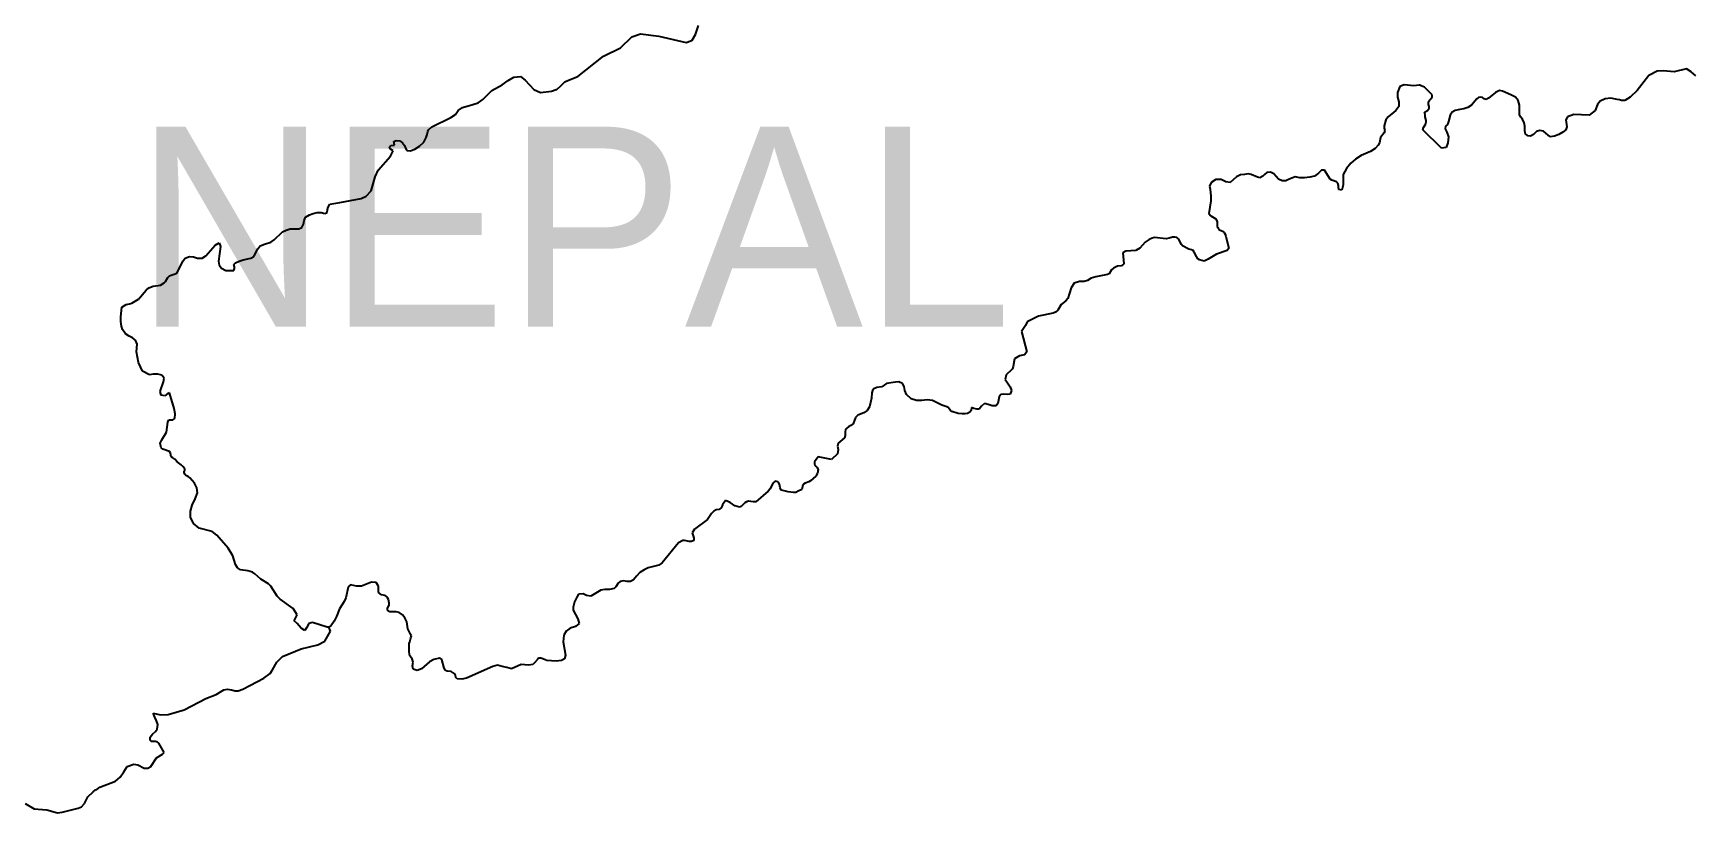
# Model space of a CAD drawing. Header units: metres. Extents: x 0 to 1325, y -1 to 773.
# Drawn here: x 955.57 to 983.9, y 268.66 to 281.97 of the extents above; entities that cross this region are included whole.
import ezdxf
from ezdxf.enums import TextEntityAlignment as Align

# ---------------------------------------------------------------- set-up
doc = ezdxf.new("R2010")
doc.units = ezdxf.units.M

msp = doc.modelspace()

# ---------------------------------------------------------------- linework, layer by layer
at = {"layer": 'SCORE'}
for points in [[(966.87, 281.948), (966.92, 282.098)], [(965.3, 281.578), (965.59, 281.718)], [(965.59, 281.718), (965.78, 281.908)], [(965.78, 281.908), (965.93, 281.958)], [(965.93, 281.958), (966.24, 281.918)], [(966.24, 281.918), (966.71, 281.808)], [(966.71, 281.808), (966.79, 281.838)], [(966.79, 281.838), (966.81, 281.848)], [(966.81, 281.848), (966.87, 281.948)], [(964.86, 281.228), (965.3, 281.578)], [(963.57, 281.088), (963.67, 281.158)], [(963.67, 281.158), (963.77, 281.218)], [(963.77, 281.218), (963.88, 281.228)], [(963.88, 281.228), (963.96, 281.168)], [(963.96, 281.168), (964.11, 281.008)], [(964.57, 281.068), (964.64, 281.138)], [(964.64, 281.138), (964.7, 281.168)], [(964.7, 281.168), (964.86, 281.228)], [(983.14, 281.248), (982.94, 280.988)], [(983.28, 281.318), (983.14, 281.248)], [(983.38, 281.328), (983.28, 281.318)], [(983.57, 281.308), (983.38, 281.328)], [(983.78, 281.358), (983.57, 281.308)], [(983.86, 281.308), (983.78, 281.358)], [(983.94, 281.238), (983.86, 281.308)], [(963.24, 280.838), (963.39, 280.988)], [(963.39, 280.988), (963.57, 281.088)], [(964.11, 281.008), (964.22, 280.958)], [(964.22, 280.958), (964.41, 280.978)], [(964.41, 280.978), (964.49, 281.008)], [(964.49, 281.008), (964.5, 281.008)], [(964.5, 281.008), (964.57, 281.068)], [(978.89, 281.058), (978.85, 280.958)], [(978.85, 280.958), (978.85, 280.878)], [(978.85, 280.878), (978.87, 280.798)], [(978.96, 281.088), (978.89, 281.058)], [(979.13, 281.068), (978.96, 281.088)], [(979.22, 281.078), (979.13, 281.068)], [(979.23, 281.078), (979.22, 281.078)], [(979.25, 281.068), (979.23, 281.078)], [(979.31, 281.048), (979.25, 281.068)], [(979.42, 280.938), (979.31, 281.048)], [(979.44, 280.918), (979.42, 280.938)], [(979.42, 280.848), (979.44, 280.878)], [(979.44, 280.878), (979.44, 280.918)], [(980.23, 280.868), (980.2, 280.848)], [(980.27, 280.878), (980.23, 280.868)], [(980.3, 280.868), (980.27, 280.878)], [(980.33, 280.848), (980.3, 280.868)], [(980.4, 280.858), (980.36, 280.838)], [(980.52, 280.958), (980.4, 280.858)], [(980.59, 280.988), (980.52, 280.958)], [(980.64, 280.978), (980.59, 280.988)], [(980.78, 280.918), (980.64, 280.978)], [(980.86, 280.878), (980.78, 280.918)], [(980.91, 280.818), (980.86, 280.878)], [(982.49, 280.858), (982.39, 280.848)], [(982.6, 280.838), (982.49, 280.858)], [(982.82, 280.878), (982.73, 280.818)], [(982.94, 280.988), (982.82, 280.878)], [(962.69, 280.528), (962.77, 280.578)], [(962.77, 280.578), (962.82, 280.648)], [(962.82, 280.648), (962.89, 280.698)], [(962.89, 280.698), (963.07, 280.748)], [(963.07, 280.748), (963.16, 280.778)], [(963.16, 280.778), (963.24, 280.838)], [(978.82, 280.648), (978.69, 280.538)], [(978.87, 280.718), (978.82, 280.648)], [(978.87, 280.798), (978.87, 280.718)], [(979.31, 280.598), (979.32, 280.628)], [(979.32, 280.578), (979.31, 280.598)], [(979.32, 280.628), (979.36, 280.648)], [(979.32, 280.538), (979.32, 280.578)], [(979.36, 280.648), (979.39, 280.688)], [(979.38, 280.798), (979.4, 280.828)], [(979.38, 280.748), (979.38, 280.798)], [(979.39, 280.718), (979.38, 280.748)], [(979.39, 280.688), (979.39, 280.718)], [(979.4, 280.828), (979.42, 280.848)], [(979.75, 280.568), (979.72, 280.458)], [(979.78, 280.618), (979.75, 280.568)], [(979.83, 280.648), (979.78, 280.618)], [(979.91, 280.668), (979.83, 280.648)], [(979.98, 280.678), (979.91, 280.668)], [(980.05, 280.698), (979.98, 280.678)], [(980.11, 280.738), (980.05, 280.698)], [(980.2, 280.848), (980.11, 280.738)], [(980.36, 280.838), (980.33, 280.848)], [(980.93, 280.738), (980.91, 280.818)], [(980.93, 280.648), (980.93, 280.738)], [(980.93, 280.578), (980.93, 280.648)], [(980.95, 280.538), (980.93, 280.578)], [(981.86, 280.578), (981.75, 280.538)], [(982.12, 280.568), (981.86, 280.578)], [(982.22, 280.648), (982.12, 280.568)], [(982.26, 280.748), (982.22, 280.648)], [(982.31, 280.808), (982.26, 280.748)], [(982.39, 280.848), (982.31, 280.808)], [(982.64, 280.828), (982.6, 280.838)], [(982.67, 280.818), (982.64, 280.828)], [(982.73, 280.818), (982.67, 280.818)], [(962.29, 280.238), (962.3, 280.288)], [(962.3, 280.288), (962.31, 280.318)], [(962.31, 280.318), (962.37, 280.368)], [(962.37, 280.368), (962.69, 280.528)], [(978.65, 280.488), (978.62, 280.388)], [(978.62, 280.388), (978.62, 280.348)], [(978.62, 280.348), (978.63, 280.308)], [(978.63, 280.308), (978.62, 280.268)], [(978.69, 280.538), (978.65, 280.488)], [(979.28, 280.318), (979.29, 280.358)], [(979.6, 280.008), (979.28, 280.318)], [(979.29, 280.358), (979.33, 280.418)], [(979.34, 280.478), (979.32, 280.538)], [(979.33, 280.418), (979.34, 280.458)], [(979.34, 280.458), (979.34, 280.478)], [(979.67, 280.378), (979.66, 280.338)], [(979.66, 280.338), (979.69, 280.278)], [(979.7, 280.408), (979.67, 280.378)], [(979.72, 280.458), (979.7, 280.408)], [(980.98, 280.498), (980.95, 280.538)], [(981.01, 280.438), (980.98, 280.498)], [(981.02, 280.378), (981.01, 280.438)], [(981.02, 280.318), (981.02, 280.378)], [(981.03, 280.258), (981.02, 280.318)], [(981.22, 280.288), (981.17, 280.238)], [(981.28, 280.308), (981.22, 280.288)], [(981.34, 280.298), (981.28, 280.308)], [(981.42, 280.228), (981.34, 280.298)], [(981.72, 280.318), (981.67, 280.278)], [(981.75, 280.538), (981.72, 280.488)], [(981.72, 280.488), (981.74, 280.368)], [(981.74, 280.368), (981.72, 280.318)], [(961.64, 280.018), (961.67, 280.048)], [(961.66, 279.988), (961.64, 280.018)], [(961.67, 280.048), (961.73, 280.058)], [(961.72, 280.118), (961.76, 280.138)], [(961.73, 280.058), (961.72, 280.118)], [(961.76, 280.138), (961.82, 280.128)], [(961.82, 280.128), (961.87, 280.098)], [(961.87, 280.098), (961.9, 280.048)], [(961.9, 280.048), (961.92, 280.008)], [(961.92, 280.008), (961.94, 279.968)], [(962.08, 279.988), (962.16, 280.038)], [(962.16, 280.038), (962.23, 280.108)], [(962.23, 280.108), (962.27, 280.188)], [(962.27, 280.188), (962.29, 280.238)], [(978.52, 280.058), (978.47, 279.998)], [(978.54, 280.098), (978.52, 280.058)], [(978.56, 280.188), (978.54, 280.098)], [(978.62, 280.268), (978.56, 280.188)], [(979.68, 280.018), (979.6, 280.008)], [(979.71, 280.098), (979.68, 280.018)], [(979.69, 280.278), (979.72, 280.198)], [(979.72, 280.198), (979.71, 280.098)], [(981.07, 280.218), (981.03, 280.258)], [(981.12, 280.208), (981.07, 280.218)], [(981.17, 280.238), (981.12, 280.208)], [(981.46, 280.198), (981.42, 280.228)], [(981.53, 280.208), (981.46, 280.198)], [(981.6, 280.238), (981.53, 280.208)], [(981.67, 280.278), (981.6, 280.238)], [(961.45, 279.628), (961.66, 279.868)], [(961.71, 279.958), (961.66, 279.988)], [(961.66, 279.868), (961.71, 279.958)], [(961.94, 279.968), (962, 279.958)], [(962, 279.958), (962.08, 279.988)], [(978.05, 279.748), (977.98, 279.658)], [(978.13, 279.818), (978.05, 279.748)], [(978.23, 279.878), (978.13, 279.818)], [(978.39, 279.948), (978.23, 279.878)], [(978.47, 279.998), (978.39, 279.948)], [(961.33, 279.278), (961.4, 279.518)], [(961.4, 279.518), (961.45, 279.628)], [(975.75, 279.468), (975.67, 279.418)], [(975.84, 279.468), (975.75, 279.468)], [(975.92, 279.428), (975.84, 279.468)], [(976.1, 279.518), (975.99, 279.418)], [(976.17, 279.548), (976.1, 279.518)], [(976.24, 279.558), (976.17, 279.548)], [(976.3, 279.568), (976.24, 279.558)], [(976.35, 279.558), (976.3, 279.568)], [(976.46, 279.508), (976.35, 279.558)], [(976.5, 279.498), (976.46, 279.508)], [(976.55, 279.528), (976.5, 279.498)], [(976.58, 279.558), (976.55, 279.528)], [(976.62, 279.588), (976.58, 279.558)], [(976.68, 279.598), (976.62, 279.588)], [(976.74, 279.568), (976.68, 279.598)], [(976.82, 279.478), (976.74, 279.568)], [(976.88, 279.448), (976.82, 279.478)], [(976.94, 279.448), (976.88, 279.448)], [(976.99, 279.468), (976.94, 279.448)], [(977.1, 279.518), (976.99, 279.468)], [(977.18, 279.498), (977.1, 279.518)], [(977.26, 279.498), (977.18, 279.498)], [(977.35, 279.508), (977.26, 279.498)], [(977.43, 279.528), (977.35, 279.508)], [(977.5, 279.578), (977.43, 279.528)], [(977.55, 279.628), (977.5, 279.578)], [(977.6, 279.628), (977.55, 279.628)], [(977.7, 279.478), (977.6, 279.628)], [(977.73, 279.458), (977.7, 279.478)], [(977.81, 279.428), (977.73, 279.458)], [(977.98, 279.658), (977.92, 279.558)], [(977.92, 279.558), (977.92, 279.378)], [(961.16, 279.148), (961.25, 279.188)], [(961.25, 279.188), (961.33, 279.278)], [(975.67, 279.418), (975.64, 279.358)], [(975.64, 279.358), (975.65, 279.308)], [(975.65, 279.308), (975.66, 279.188)], [(975.66, 279.188), (975.66, 279.108)], [(975.99, 279.418), (975.92, 279.428)], [(977.83, 279.408), (977.81, 279.428)], [(977.84, 279.368), (977.83, 279.408)], [(977.84, 279.338), (977.84, 279.368)], [(977.85, 279.298), (977.84, 279.338)], [(977.9, 279.288), (977.85, 279.298)], [(977.92, 279.378), (977.9, 279.288)], [(960.21, 278.828), (960.28, 278.868)], [(960.28, 278.868), (960.34, 278.888)], [(960.34, 278.888), (960.41, 278.908)], [(960.41, 278.908), (960.48, 278.908)], [(960.48, 278.908), (960.54, 278.888)], [(960.54, 278.888), (960.58, 278.908)], [(960.58, 278.908), (960.59, 278.958)], [(960.59, 278.958), (960.6, 278.998)], [(960.6, 278.998), (960.63, 279.048)], [(960.63, 279.048), (960.8, 279.078)], [(960.8, 279.078), (961.16, 279.148)], [(975.66, 279.108), (975.63, 278.888)], [(975.63, 278.888), (975.66, 278.848)], [(959.82, 278.578), (959.88, 278.608)], [(959.88, 278.608), (959.95, 278.628)], [(959.95, 278.628), (960.1, 278.628)], [(960.1, 278.628), (960.15, 278.648)], [(960.15, 278.648), (960.18, 278.708)], [(960.18, 278.708), (960.19, 278.768)], [(960.19, 278.768), (960.21, 278.828)], [(975.66, 278.848), (975.75, 278.798)], [(975.75, 278.798), (975.77, 278.748)], [(975.77, 278.748), (975.77, 278.668)], [(975.77, 278.668), (975.78, 278.648)], [(975.78, 278.648), (975.8, 278.618)], [(975.8, 278.618), (975.86, 278.588)], [(975.86, 278.588), (975.89, 278.568)], [(958.51, 278.168), (958.67, 278.348)], [(958.67, 278.348), (958.74, 278.388)], [(958.76, 278.328), (958.73, 278.078)], [(958.74, 278.388), (958.76, 278.328)], [(959.4, 278.288), (959.44, 278.338)], [(959.44, 278.338), (959.51, 278.368)], [(959.51, 278.368), (959.62, 278.398)], [(959.62, 278.398), (959.68, 278.438)], [(959.68, 278.438), (959.82, 278.578)], [(974.54, 278.398), (974.45, 278.298)], [(974.61, 278.448), (974.54, 278.398)], [(974.66, 278.468), (974.61, 278.448)], [(974.7, 278.478), (974.66, 278.468)], [(974.9, 278.458), (974.7, 278.478)], [(974.95, 278.468), (974.9, 278.458)], [(975.01, 278.488), (974.95, 278.468)], [(975.05, 278.488), (975.01, 278.488)], [(975.08, 278.478), (975.05, 278.488)], [(975.11, 278.458), (975.08, 278.478)], [(975.16, 278.358), (975.11, 278.458)], [(975.18, 278.338), (975.16, 278.358)], [(975.29, 278.278), (975.18, 278.338)], [(975.89, 278.568), (975.91, 278.538)], [(975.91, 278.538), (975.92, 278.498)], [(975.92, 278.498), (975.97, 278.298)], [(958.02, 277.878), (958.12, 278.078)], [(958.12, 278.078), (958.16, 278.128)], [(958.16, 278.128), (958.23, 278.158)], [(958.23, 278.158), (958.3, 278.148)], [(958.3, 278.148), (958.37, 278.128)], [(958.37, 278.128), (958.45, 278.128)], [(958.45, 278.128), (958.51, 278.168)], [(958.73, 278.078), (958.74, 278.008)], [(958.99, 278.018), (959.02, 278.048)], [(959, 277.978), (958.99, 278.018)], [(959.02, 278.048), (959.08, 278.078)], [(959.08, 278.078), (959.15, 278.098)], [(959.15, 278.098), (959.28, 278.128)], [(959.28, 278.128), (959.33, 278.158)], [(959.33, 278.158), (959.4, 278.288)], [(974.18, 278.028), (974.14, 277.998)], [(974.21, 278.248), (974.16, 278.218)], [(974.16, 278.218), (974.18, 278.028)], [(974.38, 278.258), (974.21, 278.248)], [(974.45, 278.298), (974.38, 278.258)], [(975.33, 278.268), (975.29, 278.278)], [(975.36, 278.258), (975.33, 278.268)], [(975.38, 278.228), (975.36, 278.258)], [(975.42, 278.158), (975.38, 278.228)], [(975.44, 278.118), (975.42, 278.158)], [(975.47, 278.098), (975.44, 278.118)], [(975.55, 278.078), (975.47, 278.098)], [(975.62, 278.108), (975.55, 278.078)], [(975.76, 278.198), (975.62, 278.108)], [(975.94, 278.258), (975.76, 278.198)], [(975.97, 278.298), (975.94, 278.258)], [(957.82, 277.728), (957.86, 277.798)], [(957.86, 277.798), (957.89, 277.828)], [(957.89, 277.828), (957.92, 277.838)], [(957.92, 277.838), (957.99, 277.858)], [(957.99, 277.858), (958.02, 277.878)], [(958.74, 278.008), (958.78, 277.958)], [(958.78, 277.958), (958.85, 277.918)], [(958.85, 277.918), (958.91, 277.918)], [(958.91, 277.918), (958.99, 277.918)], [(958.99, 277.918), (959, 277.948)], [(959, 277.948), (959, 277.978)], [(973.56, 277.748), (973.5, 277.728)], [(973.62, 277.788), (973.56, 277.748)], [(973.7, 277.808), (973.62, 277.788)], [(973.9, 277.848), (973.7, 277.808)], [(973.93, 277.858), (973.9, 277.848)], [(973.97, 277.928), (973.93, 277.858)], [(974, 277.958), (973.97, 277.928)], [(974.07, 277.988), (974, 277.958)], [(974.14, 277.998), (974.07, 277.988)], [(957.36, 277.428), (957.49, 277.578)], [(957.49, 277.578), (957.54, 277.618)], [(957.54, 277.618), (957.61, 277.648)], [(957.61, 277.648), (957.74, 277.668)], [(957.74, 277.668), (957.8, 277.708)], [(957.8, 277.708), (957.82, 277.728)], [(973.28, 277.618), (973.22, 277.438)], [(973.33, 277.698), (973.28, 277.618)], [(973.42, 277.728), (973.33, 277.698)], [(973.5, 277.728), (973.42, 277.728)], [(957.06, 277.128), (957.08, 277.288)], [(957.08, 277.288), (957.15, 277.338)], [(957.15, 277.338), (957.21, 277.348)], [(957.21, 277.348), (957.25, 277.358)], [(957.25, 277.358), (957.36, 277.428)], [(972.97, 277.188), (972.72, 277.138)], [(973.01, 277.208), (972.97, 277.188)], [(973.05, 277.238), (973.01, 277.208)], [(973.11, 277.338), (973.05, 277.238)], [(973.19, 277.398), (973.11, 277.338)], [(973.22, 277.438), (973.19, 277.398)], [(957.06, 277.048), (957.06, 277.128)], [(957.07, 276.968), (957.06, 277.048)], [(957.09, 276.908), (957.07, 276.968)], [(957.14, 276.838), (957.09, 276.908)], [(972.5, 276.978), (972.43, 276.878)], [(972.53, 277.038), (972.5, 276.978)], [(972.72, 277.138), (972.53, 277.038)], [(957.2, 276.798), (957.14, 276.838)], [(957.26, 276.768), (957.2, 276.798)], [(957.31, 276.728), (957.26, 276.768)], [(957.34, 276.658), (957.31, 276.728)], [(957.33, 276.528), (957.34, 276.658)], [(972.43, 276.878), (972.52, 276.528)], [(957.36, 276.348), (957.33, 276.528)], [(957.43, 276.198), (957.36, 276.348)], [(972.31, 276.408), (972.29, 276.278)], [(972.4, 276.458), (972.31, 276.408)], [(972.48, 276.478), (972.4, 276.458)], [(972.52, 276.528), (972.48, 276.478)], [(957.55, 276.138), (957.43, 276.198)], [(957.61, 276.148), (957.55, 276.138)], [(957.69, 276.148), (957.61, 276.148)], [(957.76, 276.128), (957.69, 276.148)], [(957.8, 276.078), (957.76, 276.128)], [(957.79, 276.018), (957.8, 276.078)], [(972.17, 276.138), (972.15, 276.058)], [(972.15, 276.058), (972.19, 275.998)], [(972.26, 276.218), (972.17, 276.138)], [(972.28, 276.238), (972.26, 276.218)], [(972.29, 276.278), (972.28, 276.238)], [(957.73, 275.848), (957.79, 276.018)], [(957.75, 275.788), (957.73, 275.848)], [(957.81, 275.778), (957.75, 275.788)], [(957.86, 275.818), (957.81, 275.778)], [(957.89, 275.828), (957.86, 275.818)], [(957.97, 275.558), (957.89, 275.828)], [(969.88, 275.828), (969.87, 275.738)], [(969.89, 275.868), (969.88, 275.828)], [(969.91, 275.898), (969.89, 275.868)], [(969.96, 275.918), (969.91, 275.898)], [(970.05, 275.928), (969.96, 275.918)], [(970.09, 275.958), (970.05, 275.928)], [(970.13, 275.988), (970.09, 275.958)], [(970.28, 276.008), (970.13, 275.988)], [(970.34, 276.018), (970.28, 276.008)], [(970.4, 275.988), (970.34, 276.018)], [(970.43, 275.938), (970.4, 275.988)], [(970.44, 275.868), (970.43, 275.938)], [(970.47, 275.798), (970.44, 275.868)], [(970.55, 275.728), (970.47, 275.798)], [(972.05, 275.758), (972.03, 275.648)], [(972.08, 275.798), (972.05, 275.758)], [(972.13, 275.808), (972.08, 275.798)], [(972.19, 275.798), (972.13, 275.808)], [(972.19, 275.998), (972.24, 275.928)], [(972.24, 275.808), (972.19, 275.798)], [(972.24, 275.928), (972.26, 275.868)], [(972.26, 275.868), (972.24, 275.808)], [(957.99, 275.468), (957.97, 275.558)], [(957.98, 275.388), (957.99, 275.468)], [(969.74, 275.488), (969.64, 275.448)], [(969.8, 275.528), (969.74, 275.488)], [(969.84, 275.588), (969.8, 275.528)], [(969.87, 275.738), (969.84, 275.588)], [(970.64, 275.698), (970.55, 275.728)], [(970.73, 275.698), (970.64, 275.698)], [(970.82, 275.708), (970.73, 275.698)], [(970.91, 275.698), (970.82, 275.708)], [(971.07, 275.618), (970.91, 275.698)], [(971.16, 275.588), (971.07, 275.618)], [(971.18, 275.578), (971.16, 275.588)], [(971.22, 275.528), (971.18, 275.578)], [(971.24, 275.508), (971.22, 275.528)], [(971.35, 275.478), (971.24, 275.508)], [(971.42, 275.468), (971.35, 275.478)], [(971.47, 275.468), (971.42, 275.468)], [(971.51, 275.478), (971.47, 275.468)], [(971.55, 275.498), (971.51, 275.478)], [(971.57, 275.528), (971.55, 275.498)], [(971.58, 275.578), (971.57, 275.528)], [(971.62, 275.558), (971.58, 275.578)], [(971.67, 275.548), (971.62, 275.558)], [(971.71, 275.548), (971.67, 275.548)], [(971.75, 275.598), (971.71, 275.548)], [(971.8, 275.648), (971.75, 275.598)], [(971.86, 275.628), (971.8, 275.648)], [(971.93, 275.608), (971.86, 275.628)], [(972, 275.608), (971.93, 275.608)], [(972.03, 275.648), (972, 275.608)], [(957.84, 275.158), (957.86, 275.328)], [(957.86, 275.328), (957.88, 275.368)], [(957.88, 275.368), (957.91, 275.368)], [(957.91, 275.368), (957.95, 275.368)], [(957.95, 275.368), (957.98, 275.388)], [(969.43, 275.208), (969.42, 275.148)], [(969.48, 275.248), (969.43, 275.208)], [(969.52, 275.268), (969.48, 275.248)], [(969.56, 275.298), (969.52, 275.268)], [(969.6, 275.408), (969.56, 275.298)], [(969.64, 275.448), (969.6, 275.408)], [(957.73, 274.968), (957.76, 275.028)], [(957.75, 274.888), (957.73, 274.968)], [(957.76, 275.028), (957.84, 275.158)], [(969.3, 274.968), (969.29, 274.918)], [(969.29, 274.918), (969.3, 274.858)], [(969.41, 275.058), (969.3, 274.968)], [(969.42, 275.098), (969.41, 275.058)], [(969.42, 275.148), (969.42, 275.098)], [(957.78, 274.868), (957.75, 274.888)], [(957.89, 274.828), (957.78, 274.868)], [(957.91, 274.798), (957.89, 274.828)], [(957.92, 274.738), (957.91, 274.798)], [(957.95, 274.718), (957.92, 274.738)], [(957.98, 274.698), (957.95, 274.718)], [(958.02, 274.648), (957.98, 274.698)], [(958.09, 274.598), (958.02, 274.648)], [(968.96, 274.738), (968.9, 274.648)], [(968.9, 274.648), (968.9, 274.608)], [(969.19, 274.688), (968.96, 274.738)], [(969.29, 274.788), (969.19, 274.688)], [(969.3, 274.858), (969.29, 274.788)], [(958.12, 274.568), (958.09, 274.598)], [(958.15, 274.528), (958.12, 274.568)], [(958.14, 274.488), (958.15, 274.508)], [(958.14, 274.468), (958.14, 274.488)], [(958.15, 274.438), (958.14, 274.468)], [(958.15, 274.508), (958.15, 274.528)], [(958.17, 274.418), (958.15, 274.438)], [(958.21, 274.398), (958.17, 274.418)], [(958.24, 274.378), (958.21, 274.398)], [(958.32, 274.288), (958.24, 274.378)], [(968.92, 274.408), (968.83, 274.328)], [(968.9, 274.608), (968.92, 274.578)], [(968.92, 274.578), (968.94, 274.558)], [(968.95, 274.458), (968.92, 274.408)], [(968.94, 274.558), (968.96, 274.518)], [(968.96, 274.518), (968.95, 274.458)], [(958.36, 274.208), (958.32, 274.288)], [(958.33, 274.018), (958.37, 274.118)], [(958.37, 274.118), (958.36, 274.208)], [(968.11, 274.148), (967.9, 273.968)], [(968.14, 274.188), (968.11, 274.148)], [(968.19, 274.288), (968.14, 274.188)], [(968.23, 274.318), (968.19, 274.288)], [(968.28, 274.308), (968.23, 274.318)], [(968.3, 274.268), (968.28, 274.308)], [(968.31, 274.208), (968.3, 274.268)], [(968.33, 274.168), (968.31, 274.208)], [(968.36, 274.158), (968.33, 274.168)], [(968.45, 274.138), (968.36, 274.158)], [(968.54, 274.128), (968.45, 274.138)], [(968.58, 274.128), (968.54, 274.128)], [(968.62, 274.148), (968.58, 274.128)], [(968.68, 274.178), (968.62, 274.148)], [(968.69, 274.198), (968.68, 274.178)], [(968.7, 274.258), (968.69, 274.198)], [(968.71, 274.268), (968.7, 274.258)], [(968.74, 274.288), (968.71, 274.268)], [(968.8, 274.308), (968.74, 274.288)], [(968.83, 274.328), (968.8, 274.308)], [(958.25, 273.808), (958.28, 273.908)], [(958.25, 273.708), (958.25, 273.808)], [(958.28, 273.908), (958.33, 274.018)], [(967.14, 273.768), (967.07, 273.668)], [(967.18, 273.808), (967.14, 273.768)], [(967.22, 273.828), (967.18, 273.808)], [(967.27, 273.838), (967.22, 273.828)], [(967.31, 273.868), (967.27, 273.838)], [(967.33, 273.918), (967.31, 273.868)], [(967.38, 273.988), (967.33, 273.918)], [(967.46, 273.958), (967.38, 273.988)], [(967.54, 273.898), (967.46, 273.958)], [(967.62, 273.878), (967.54, 273.898)], [(967.65, 273.888), (967.62, 273.878)], [(967.71, 273.948), (967.65, 273.888)], [(967.74, 273.968), (967.71, 273.948)], [(967.77, 273.978), (967.74, 273.968)], [(967.85, 273.968), (967.77, 273.978)], [(967.9, 273.968), (967.85, 273.968)], [(958.3, 273.598), (958.25, 273.708)], [(958.4, 273.518), (958.3, 273.598)], [(958.62, 273.458), (958.4, 273.518)], [(966.85, 273.498), (966.81, 273.438)], [(967.07, 273.668), (966.85, 273.498)], [(958.7, 273.398), (958.62, 273.458)], [(958.89, 273.178), (958.7, 273.398)], [(966.58, 273.268), (966.3, 272.928)], [(966.65, 273.308), (966.58, 273.268)], [(966.68, 273.308), (966.65, 273.308)], [(966.76, 273.288), (966.68, 273.308)], [(966.8, 273.288), (966.76, 273.288)], [(966.84, 273.308), (966.8, 273.288)], [(966.81, 273.438), (966.83, 273.388)], [(966.83, 273.388), (966.84, 273.348)], [(966.84, 273.348), (966.84, 273.308)], [(958.97, 273.048), (958.89, 273.178)], [(959.02, 272.898), (958.97, 273.048)], [(966.3, 272.928), (966.24, 272.888)], [(959.05, 272.838), (959.02, 272.898)], [(959.1, 272.808), (959.05, 272.838)], [(959.23, 272.788), (959.1, 272.808)], [(959.31, 272.768), (959.23, 272.788)], [(959.35, 272.738), (959.31, 272.768)], [(959.45, 272.648), (959.35, 272.738)], [(959.58, 272.568), (959.45, 272.648)], [(965.81, 272.638), (965.76, 272.608)], [(965.86, 272.698), (965.81, 272.638)], [(965.92, 272.758), (965.86, 272.698)], [(965.99, 272.808), (965.92, 272.758)], [(966.06, 272.838), (965.99, 272.808)], [(966.24, 272.888), (966.06, 272.838)], [(959.62, 272.528), (959.58, 272.568)], [(959.73, 272.358), (959.62, 272.528)], [(959.78, 272.308), (959.73, 272.358)], [(960.94, 272.508), (960.9, 272.328)], [(960.98, 272.548), (960.94, 272.518)], [(960.94, 272.518), (960.94, 272.508)], [(961.08, 272.528), (960.98, 272.548)], [(961.17, 272.528), (961.08, 272.528)], [(961.34, 272.598), (961.17, 272.528)], [(961.42, 272.588), (961.34, 272.598)], [(961.46, 272.528), (961.42, 272.588)], [(961.46, 272.418), (961.46, 272.528)], [(961.51, 272.378), (961.46, 272.418)], [(961.57, 272.368), (961.51, 272.378)], [(961.61, 272.338), (961.57, 272.368)], [(964.87, 272.388), (964.84, 272.338)], [(964.95, 272.398), (964.87, 272.388)], [(965.01, 272.368), (964.95, 272.398)], [(965.08, 272.358), (965.01, 272.368)], [(965.25, 272.458), (965.08, 272.358)], [(965.32, 272.468), (965.25, 272.458)], [(965.4, 272.468), (965.32, 272.468)], [(965.48, 272.488), (965.4, 272.468)], [(965.51, 272.518), (965.48, 272.488)], [(965.55, 272.578), (965.51, 272.518)], [(965.58, 272.608), (965.55, 272.578)], [(965.64, 272.618), (965.58, 272.608)], [(965.7, 272.608), (965.64, 272.618)], [(965.76, 272.608), (965.7, 272.608)], [(960, 272.148), (959.78, 272.308)], [(960.07, 272.038), (960, 272.148)], [(960.79, 272.138), (960.74, 272.008)], [(960.87, 272.268), (960.79, 272.138)], [(960.9, 272.328), (960.87, 272.268)], [(961.61, 272.328), (961.61, 272.338)], [(961.63, 272.298), (961.61, 272.328)], [(961.61, 272.148), (961.64, 272.208)], [(961.61, 272.118), (961.61, 272.148)], [(961.65, 272.088), (961.61, 272.118)], [(961.64, 272.238), (961.63, 272.298)], [(961.64, 272.208), (961.64, 272.238)], [(961.7, 272.088), (961.65, 272.088)], [(961.76, 272.088), (961.7, 272.088)], [(961.81, 272.078), (961.76, 272.088)], [(961.87, 272.038), (961.81, 272.078)], [(964.8, 272.258), (964.78, 272.168)], [(964.78, 272.168), (964.78, 272.118)], [(964.78, 272.118), (964.86, 271.968)], [(964.84, 272.338), (964.8, 272.258)], [(960.02, 271.938), (960.07, 272.038)], [(960.07, 271.888), (960.02, 271.938)], [(960.14, 271.808), (960.07, 271.888)], [(960.2, 271.768), (960.14, 271.808)], [(960.23, 271.818), (960.2, 271.768)], [(960.27, 271.888), (960.23, 271.818)], [(960.33, 271.908), (960.27, 271.888)], [(960.58, 271.828), (960.33, 271.908)], [(960.61, 271.828), (960.58, 271.828)], [(960.65, 271.858), (960.61, 271.828)], [(960.64, 271.758), (960.61, 271.828)], [(960.7, 271.928), (960.65, 271.858)], [(960.74, 272.008), (960.7, 271.928)], [(961.91, 271.988), (961.87, 272.038)], [(961.94, 271.918), (961.91, 271.988)], [(961.96, 271.798), (961.94, 271.918)], [(962, 271.718), (961.96, 271.798)], [(964.73, 271.808), (964.66, 271.758)], [(964.82, 271.838), (964.73, 271.808)], [(964.88, 271.888), (964.82, 271.838)], [(964.86, 271.968), (964.88, 271.888)], [(960.14, 271.458), (960.42, 271.528)], [(960.42, 271.528), (960.54, 271.588)], [(960.54, 271.588), (960.61, 271.708)], [(960.61, 271.708), (960.64, 271.758)], [(961.98, 271.548), (961.99, 271.578)], [(961.98, 271.408), (961.98, 271.548)], [(961.99, 271.578), (962.01, 271.648)], [(962.02, 271.678), (962, 271.718)], [(962.01, 271.648), (962.02, 271.678)], [(964.62, 271.688), (964.61, 271.578)], [(964.61, 271.578), (964.65, 271.348)], [(964.66, 271.758), (964.62, 271.688)], [(959.65, 271.098), (959.72, 271.228)], [(959.72, 271.228), (959.77, 271.278)], [(959.77, 271.278), (959.82, 271.328)], [(959.82, 271.328), (960.14, 271.458)], [(961.99, 271.338), (961.98, 271.408)], [(962.03, 271.288), (961.99, 271.338)], [(962.05, 271.228), (962.03, 271.288)], [(962.04, 271.168), (962.05, 271.228)], [(962.33, 271.238), (962.19, 271.118)], [(962.4, 271.278), (962.33, 271.238)], [(962.5, 271.298), (962.4, 271.278)], [(962.54, 271.278), (962.5, 271.298)], [(962.58, 271.128), (962.54, 271.278)], [(964.12, 271.218), (964.09, 271.188)], [(964.17, 271.278), (964.12, 271.218)], [(964.19, 271.298), (964.17, 271.278)], [(964.23, 271.298), (964.19, 271.298)], [(964.26, 271.288), (964.23, 271.298)], [(964.3, 271.268), (964.26, 271.288)], [(964.33, 271.258), (964.3, 271.268)], [(964.49, 271.248), (964.33, 271.258)], [(964.58, 271.258), (964.49, 271.248)], [(964.63, 271.288), (964.58, 271.258)], [(964.65, 271.348), (964.63, 271.288)], [(959.14, 270.768), (959.5, 270.958)], [(959.5, 270.958), (959.61, 271.038)], [(959.61, 271.038), (959.65, 271.098)], [(962.05, 271.108), (962.04, 271.168)], [(962.12, 271.088), (962.05, 271.108)], [(962.19, 271.118), (962.12, 271.088)], [(962.6, 271.088), (962.58, 271.128)], [(962.63, 271.078), (962.6, 271.088)], [(962.7, 271.068), (962.63, 271.078)], [(962.75, 271.038), (962.7, 271.068)], [(962.77, 271.008), (962.75, 271.038)], [(962.78, 270.968), (962.77, 271.008)], [(962.8, 270.948), (962.78, 270.968)], [(962.88, 270.938), (962.8, 270.948)], [(962.96, 270.958), (962.88, 270.938)], [(963.41, 271.158), (962.96, 270.958)], [(963.49, 271.178), (963.41, 271.158)], [(963.57, 271.158), (963.49, 271.178)], [(963.65, 271.138), (963.57, 271.158)], [(963.73, 271.118), (963.65, 271.138)], [(963.89, 271.188), (963.73, 271.118)], [(964.02, 271.178), (963.89, 271.188)], [(964.09, 271.188), (964.02, 271.178)], [(958.51, 270.608), (958.69, 270.678)], [(958.69, 270.678), (958.82, 270.758)], [(958.82, 270.758), (958.88, 270.768)], [(958.88, 270.768), (958.95, 270.758)], [(958.95, 270.758), (959.01, 270.738)], [(959.01, 270.738), (959.06, 270.738)], [(959.06, 270.738), (959.14, 270.768)], [(957.87, 270.338), (958.14, 270.418)], [(958.14, 270.418), (958.51, 270.608)], [(957.64, 270.288), (957.61, 270.358)], [(957.61, 270.358), (957.74, 270.328)], [(957.67, 270.228), (957.64, 270.288)], [(957.65, 270.048), (957.68, 270.088)], [(957.69, 270.168), (957.67, 270.228)], [(957.68, 270.088), (957.69, 270.168)], [(957.74, 270.328), (957.87, 270.338)], [(957.56, 269.948), (957.6, 269.998)], [(957.56, 269.898), (957.56, 269.948)], [(957.58, 269.878), (957.56, 269.898)], [(957.61, 269.878), (957.58, 269.878)], [(957.6, 269.998), (957.65, 270.048)], [(957.65, 269.878), (957.61, 269.878)], [(957.68, 269.868), (957.65, 269.878)], [(957.71, 269.848), (957.68, 269.868)], [(957.8, 269.688), (957.71, 269.848)], [(957.57, 269.448), (957.67, 269.598)], [(957.67, 269.598), (957.77, 269.658)], [(957.77, 269.658), (957.8, 269.688)], [(956.97, 269.198), (957.05, 269.268)], [(957.05, 269.268), (957.11, 269.358)], [(957.11, 269.358), (957.17, 269.448)], [(957.17, 269.448), (957.28, 269.488)], [(957.28, 269.488), (957.35, 269.478)], [(957.35, 269.478), (957.46, 269.418)], [(957.46, 269.418), (957.52, 269.418)], [(957.52, 269.418), (957.57, 269.448)], [(956.5, 268.928), (956.59, 269.018)], [(956.59, 269.018), (956.63, 269.048)], [(956.63, 269.048), (956.65, 269.058)], [(956.65, 269.058), (956.7, 269.098)], [(956.7, 269.098), (956.97, 269.198)], [(955.43, 268.818), (955.58, 268.728)], [(955.58, 268.728), (955.65, 268.718)], [(955.65, 268.718), (955.8, 268.708)], [(955.8, 268.708), (955.98, 268.658)], [(955.98, 268.658), (956.06, 268.668)], [(956.06, 268.668), (956.33, 268.738)], [(956.33, 268.738), (956.39, 268.758)], [(956.39, 268.758), (956.44, 268.818)], [(956.44, 268.818), (956.5, 268.928)]]:
    msp.add_lwpolyline(points, dxfattribs=at)

# ---------------------------------------------------------------- texts
at = {"layer": 'ENGRAVE'}
msp.add_text('NEPAL', height=3.415, dxfattribs=at).set_placement((964.781, 276.957), align=Align.CENTER)

doc.saveas('drawing.dxf')
